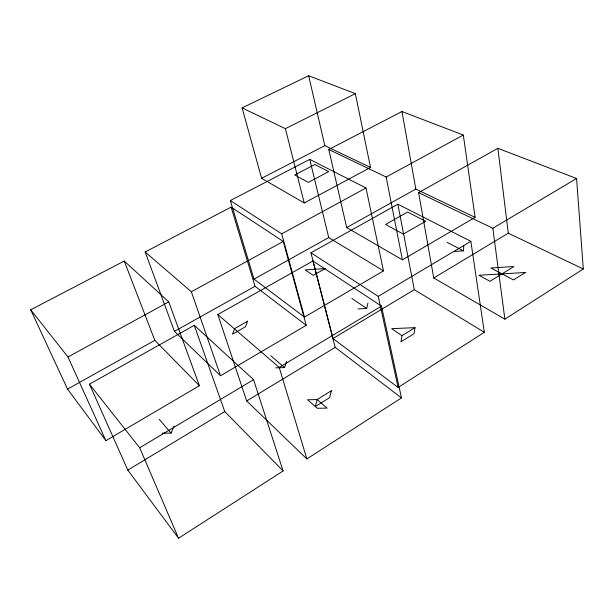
<?xml version="1.0" encoding="UTF-8"?>
<svg xmlns="http://www.w3.org/2000/svg" width="614" height="614" viewBox="0 0 614 614"><rect width="100%" height="100%" fill="white"/><g stroke="black" fill="none" stroke-linecap="round" stroke-linejoin="round"><path stroke-width="0.92" d="M454.613 251.441L463.332 250.842L463.839 245.953M415.003 327.646L414.059 333.678L400.942 341.814L401.993 335.681L415.003 327.646L391.663 328.667L401.993 335.681M357.901 308.934L366.712 308.481L367.955 302.955M275.64 367.863L284.627 367.579L286.569 361.316M162.088 433.192L171.091 433.116L174.038 426.055M306.87 458.942L401.464 397.895L381.501 306.11L312.963 260.988L217.809 314.537L246.674 400.957L306.87 458.942L279.216 367.418L217.809 314.537M178.544 538.255L283.1 470.938L253.551 379.682L194.277 325.297L89.46 384.18L127.812 470.101L178.544 538.255L139.693 447.783L89.46 384.18M398.11 387.465L484.331 332.304L470.846 241.325L397.864 204.201L310.937 252.776L332.995 338.514L398.11 387.465L378.224 296.37L310.937 252.776M504.877 319.165L583.3 268.993L576.577 178.49L497.885 148.312L418.602 192.612L433.745 277.981L504.877 319.165L492.842 228.254L418.602 192.612M127.812 470.101L224.747 411.534L283.1 470.938M246.674 400.957L335.198 347.386L401.464 397.895M279.216 367.418L381.501 306.11M332.995 338.514L414.296 289.662L484.331 332.304M433.745 277.981L508.285 233.197L583.3 268.993M139.693 447.783L253.551 379.682M378.224 296.37L470.846 241.325M492.842 228.254L576.577 178.49M105.9 440.66L199.397 385.73L168.766 301.888L124.251 261.042L30.7 309.778L67.54 389.123L105.9 440.66L67.977 356.98L30.7 309.778M220.51 375.753L306.232 325.305L283.261 241.44L231.133 207.125L145.15 251.978L174.453 331.376L220.51 375.753L191.353 291.757L145.15 251.978M304.483 317.077L383.489 270.904L365.998 187.991L309.732 159.371L230.35 200.555L254.012 279.132L304.483 317.077L281.719 233.842L230.35 200.555M402.416 259.837L475.098 217.356L463.317 135.057L401.963 111.525L328.782 149.494L346.68 227.564L402.416 259.837L386.145 177.032L328.782 149.494M67.54 389.123L154.812 340.34L199.397 385.73M174.453 331.376L255.033 286.277L306.232 325.305M254.012 279.132L328.72 237.557L383.489 270.904M346.68 227.564L415.831 189.074L475.098 217.356M67.977 356.98L168.766 301.888M191.353 291.757L283.261 241.44M281.719 233.842L365.998 187.991M386.145 177.032L463.317 135.057M304.229 202.981L370.511 167.445L355.36 93.65L308.658 75.745L242.108 107.887L261.595 178.29L304.229 202.981L285.403 128.671L242.108 107.887M261.595 178.29L324.821 145.648L370.511 167.445M285.403 128.671L355.36 93.65M447.184 242.361L463.332 250.842M351.86 298.458L366.712 308.481M270.82 355.782L284.627 367.579M159.241 419.339L171.091 433.116M124.251 261.042L154.812 340.34M194.277 325.297L224.747 411.534M231.133 207.125L255.033 286.277M312.963 260.988L335.198 347.386M309.732 159.371L328.72 237.557M308.658 75.745L324.821 145.648M397.864 204.201L414.296 289.662M401.963 111.525L415.831 189.074M497.885 148.312L508.285 233.197M331.353 390.719L329.664 397.588L315.327 406.552L317.146 399.568L331.353 390.719M247.572 321.214L245.485 326.74L232.468 334.208L234.663 328.605L247.572 321.214M525.477 272.47L513.504 279.946L490.832 267.973L513.903 266.53L490.003 281.304L478.912 275.264L525.477 272.47M425.617 221.293L403.291 234.095L385.615 224.471L407.596 212.053L425.617 221.293M325.174 268.579L313.24 275.371L305.173 269.891L325.174 268.579M328.682 171.613L308.305 182.381L294.735 174.99L314.821 164.506L328.682 171.613M317.146 399.568L307.545 399.752L317.308 408.279L327.085 408.118L317.146 399.568"/></g></svg>
